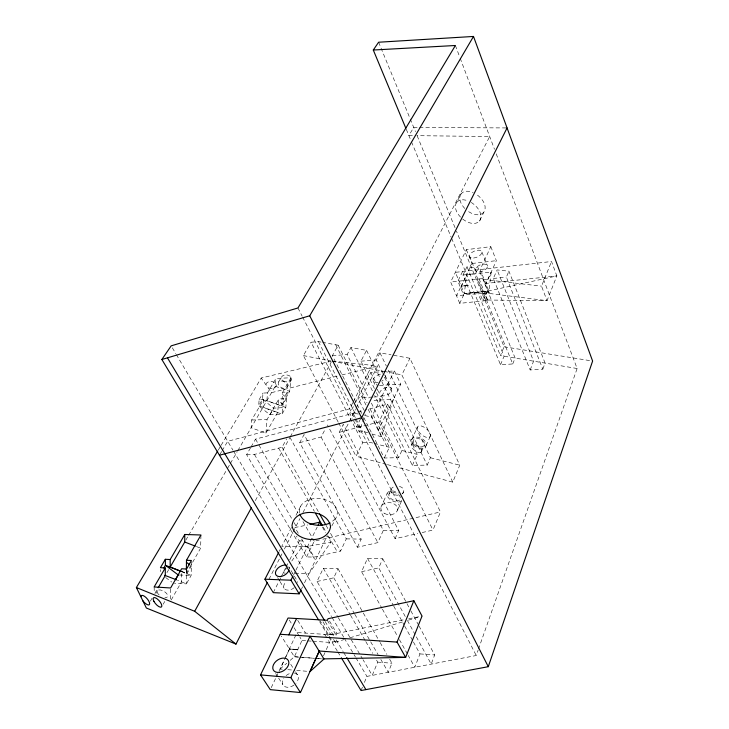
<?xml version="1.0" encoding="UTF-8"?>
<svg xmlns="http://www.w3.org/2000/svg" width="729" height="729" viewBox="0 0 729 729"><rect width="100%" height="100%" fill="white"/><g stroke="black" fill="none" stroke-linecap="round" stroke-linejoin="round"><path stroke-width="0.55" stroke-dasharray="3.65 2.73" d="M181.293 571.381L186.332 573.359L186.369 570.051M186.56 569.03L186.387 583.874L174.504 583.41M191.39 561.612L191.162 575.4L186.387 583.874L177.475 580.22M186.332 573.359L200.621 548.181L200.949 534.995M287.272 392.056L285.795 407.484L282.041 414.136L269.94 414.774L258.686 405.825L259.132 399.656L263.643 399.483L251.651 420.013L251.131 427.75L265.948 433.09L277.667 412.441L278.879 398.9L283.481 398.727L287.272 392.056L282.688 392.248L281.44 405.798L266.887 400.64L267.497 392.876L275.908 378.469L290.999 377.74L289.659 391.309L281.44 405.798M267.497 392.876L263.005 393.068L262.54 399.237L258.686 405.825L282.041 414.136L283.481 398.727M263.643 399.483L263.051 407.238L277.667 412.441M265.948 433.09L267.033 419.585L278.879 398.9M237.809 450.677L275.252 386.242L275.908 378.469M459.744 303.346L450.668 282.032L466.35 249.664L490.799 246.666L480.174 269.557L489.432 292.457L456.527 295.783L461.156 286.05L468.373 285.522L461.247 286.269L466.678 274.797L491.173 272.099L488.94 291.099L464.309 293.596L459.744 303.346L487.628 300.457L479.172 278.952M466.35 249.664L472.027 263.488L466.678 274.797L464.309 293.596L487.391 291.236L556.847 275.927L551.525 261.511L455.379 272.345L464.309 293.596L487.482 291.217M420.988 452.262L421.562 451.315A5.732 2.679 40 0 0 419.53 447.114L417.735 445.565A6.534 3.053 40 0 0 411.849 444.116L411.293 445.073A5.732 2.67 40.1 0 0 411.53 446.567L411.976 447.478A5.732 2.67 40.1 0 0 413.334 449.246L415.102 450.786M390.944 489.824L391.81 488.202A6.725 4.903 4.7 0 1 394.526 486.498M402.654 493.916L403.684 491.492A5.896 4.301 4.7 0 0 403.584 489.669L403.119 488.74A5.896 4.301 4.7 0 0 401.542 487.273L399.392 486.371A6.725 4.903 4.7 0 0 398.189 486.152M371.872 433.946L381.44 436.771L393.405 399.337L400.74 384.174L394.407 370.924L386.543 371.453M367.662 432.707L364.527 431.778L359.306 431.969L362.431 422.547M362.787 421.499L365.22 414.163M364.4 682.453L366.924 676.394L476.237 655.517L478.115 650.159M478.488 649.092L577.131 368.51L496.112 153.555M418.984 625.91L434.666 654.961L431.204 664.11L415.521 635.351M542.813 369.147L545.092 363.115L508.933 271.188L497.142 269.921L493.296 278.478L530.165 369.949L542.813 369.147L506.354 277.066L508.933 271.188M413.416 641.967L419.968 653.913L414.792 667.245L408.204 655.426M530.165 369.949L533.573 361.174L497.142 269.921M389.687 659.289L391.938 663.226L388.265 672.311L380.319 658.533M512.742 363.953L515.121 358.067L478.279 267.898L466.988 266.686L463.015 275.024L500.531 364.764L512.742 363.953L475.6 273.63L478.279 267.898M487.819 300.029L547.042 300.676L541.529 286.142L551.525 261.511M422.155 532.544L432.98 530.083L440.462 511.949L387.591 404.148L364.509 410.272M387.418 464.619L452.764 482.133L459.762 465.184L409.935 358.276L392.175 355.041M376.574 660.164L377.713 662.123L372.237 675.373L363.033 659.727M500.531 364.764L504.067 356.208L466.988 266.686M361.037 690.527L362.723 686.49M577.131 368.51L500.422 355.597L504.094 346.758L456.436 231.093M395.082 538.704L398.654 530.512L343.304 424.278L339.158 432.352L395.082 538.704L417.826 533.528M376.41 392.539L412.368 465.403L427.203 465.102L430.42 457.73L388.293 370.132M405.242 616.506L378.734 567.9L382.743 558.779L367.525 558.378L361.548 571.682L381.859 608.141M421.48 451.606L424.451 444.89M397.451 510.309L402.18 499.602M333.563 639.415L335.249 642.231L335.568 641.52L334.447 639.643M426.146 445.565L430.392 436.015M294.051 627.696L297.049 632.544L336.16 635.077L336.88 633.474L328.077 618.684M489.432 292.457L489.004 293.423L483.281 279.426L483.728 278.46L450.668 282.032M357.429 547.26L361.183 539.114L304.057 434.584L299.728 442.631L357.429 547.26L377.841 542.622L383.336 530.338L327.449 424.943M412.368 465.403L417.289 454.395L381.996 381.987M323.521 655.79L325.836 650.633M326.3 649.603L329.544 642.386L327.385 638.804M487.391 291.236L482.962 301.077L479.8 293.432M388.903 494.216L391.081 489.396M323.02 621.819L330.756 634.731L331.075 634.02L332.196 635.898M487.628 300.457L484.903 292.912L547.042 300.676L556.847 275.927L485.842 283.444M490.799 246.666L496.367 260.663L485.933 283.663L491.182 272.099M411.648 439.815L417.325 427.34M380.966 507.047L387.154 493.506M363.744 417.489L384.311 458.012L398.626 457.666L401.925 450.486L374.66 395.437M411.366 444.781L413.334 440.489M403.547 491.92L402.809 493.105A6.725 4.912 4.7 0 1 402.062 493.788M317.006 581.496L333.773 577.805L338.01 568.729L323.312 568.274L317.006 581.496L337.718 616.707M290.169 660.356L294.379 656.747L301.988 640.481L299.792 636.955M250.53 447.861L246.639 454.65L306.554 556.91L314.126 557.111L340.543 551.106L346.293 538.868L289.24 436.152M384.311 458.012L389.35 447.296L369.074 406.864M298.817 657.093L294.379 656.747L289.367 648.81L297.049 632.544L299.245 636.071M276.337 676.876L284.31 660.027M284.775 659.025L289.495 649.029L281.339 636.107M271.224 687.684L275.872 677.861M282.278 669.204L280.054 669.022L285.258 658.032M285.732 657.029L289.513 649.038L298.07 649.657L289.367 648.81M468.373 285.522L461.22 286.278L466.678 274.797M462.532 271.543L457.867 281.257L463.699 295.063M331.886 525.819C334.766 520.233 340.443 512.624 335.285 506.445C331.959 501.953 326.483 499.556 321.088 498.745C312.076 496.941 297.942 501.707 299.4 512.906M462.705 219.055C467.152 222.609 474.825 225.817 479.554 221.087L483.764 212.385C488.102 205.505 481.432 197.368 475.59 193.85M301.606 588.832L302.571 586.836M304.512 582.836L327.275 535.742L330.893 542.13L308.877 573.832L292.092 573.295M381.44 436.771L378.269 430.465L393.405 399.337L371.99 400.431M339.158 432.352L378.907 421.991L387.591 404.148M452.764 482.133L401.852 374.879L409.935 358.276M306.554 556.91L314.272 541.21L321.753 539.469M386.334 464.327L356.053 456.217L362.75 442.594L311.028 342.238L318.427 341.609L321.662 342.202M293.441 575.145L295.436 571.099M295.938 570.087L317.197 527.085M378.269 430.465L371.58 417.097L394.407 370.924M289.777 559.781L299.227 540.882L296.439 536.088M273.275 592.659L278.706 581.851M279.198 580.876L280.674 577.924M281.175 576.94L285.695 567.918M286.205 566.907L288.247 562.834M360.518 418.856L356.581 426.675L359.306 431.969M268.955 579.355L279.781 558.113M280.3 557.102L282.36 553.056M284.419 549.01L292.666 532.826M293.186 531.815L299.883 518.665M302.972 512.596L348.845 422.574M349.355 421.562L355.542 409.425M356.062 408.413L377.704 365.931L331.786 361.055M291.427 527.468L281.768 546.34L307.419 546.859L315.338 560.473M296.001 515.294L301.177 505.215M460.555 217.105C456.946 213.433 453.429 207.191 456.728 202.279L461.111 193.75C464.036 190.196 469.394 190.898 473.148 192.584M382.689 373.294L376.264 360.035L379.964 352.818L391.072 354.841M279.216 551.315L280.237 549.329M353.319 406.654L349.82 413.471L352.235 418.191M355.324 402.754L370.815 372.51L385.422 371.526M352.8 402.736L349.674 408.805L227.703 441.3L222.208 450.577M353.319 401.725L489.688 136.523L416.851 135.667M299.728 442.631L321.097 437.063L325.006 429.609M374.405 388.484L360.919 361.165L366.578 350.376L350.931 347.533L347.15 354.558L368.847 398.025M255.323 500.632L289.732 437.819M290.279 436.826L331.239 362.049M246.639 454.65L254.439 454.431L282.059 447.232L286.652 438.876M361.684 413.443L332.378 355.697L338.147 345.2L322.737 342.402M171.224 599.967L181.53 581.815L181.603 570.825L186.496 574.525L191.317 566.023M287.016 387.482A5.039 3.217 29.9 0 0 282.469 381.121A5.039 3.217 29.9 0 0 278.979 385.532A5.039 3.217 29.9 0 0 287.016 387.482L291.126 380.256M251.086 446.895L255.524 439.14L356.809 412.304M338.147 422L303.392 355.579L311.028 342.238M282.688 392.248L290.999 377.74M269.94 414.774L273.73 408.158L285.795 407.484L262.54 399.237L273.73 408.158M163.178 604.213L164.745 601.48M155.951 593.324L157.51 590.636M150.374 601.152L152.088 598.199M154.867 593.433L157.81 588.367M166.95 572.63L168.663 569.677M185.804 540.171L188.091 536.243M188.665 535.259L226.947 469.367M227.521 468.382L229.808 464.446M230.373 463.462L237.235 451.661M278.615 381.96L281.749 376.583M259.132 399.656L263.005 393.068M220.003 454.295L221.652 451.506M218.244 450.139L220.568 446.239M221.151 445.264L261.201 378.023L330.884 361.274M461.111 193.75C457.821 198.634 461.266 204.867 464.865 208.54M287.791 566.551L283.144 573.012L285.385 573.085M291.764 561.02L302.38 546.267L307.884 546.376L330.893 542.13M479.554 221.087C483.892 214.162 477.112 206.025 471.28 202.48M335.322 518.738L331.458 522.174M456.728 202.279C459.498 198.908 464.573 199.436 468.2 200.931M483.764 212.385C479.317 216.969 471.945 214.198 467.571 210.909M280.054 669.022L286.798 663.244M313.014 641.238L329.544 642.386L335.568 641.52M335.249 642.231L343.988 639.597M349.993 637.784L403.164 621.746M408.377 620.169L419.922 616.688M357.912 412.013L363.406 410.564M337.071 376.155L271.516 392.658L261.201 378.023M341.855 374.952L377.704 365.931M298.279 533.264L294.926 527.504L307.738 524.962M322.819 539.223L440.462 511.949M361.548 571.682L378.734 567.9M328.378 634.576L331.075 634.02M330.756 634.731L404.34 619.677M408.759 618.775L422.027 616.06M472.027 263.488L496.367 260.663M463.015 275.024L475.6 273.63M493.296 278.478L506.354 277.066M332.378 355.697L347.15 354.558M360.919 361.165L376.264 360.035M379.481 385.459L400.74 384.174M372.656 397.077L357.821 397.888L363.953 410.035M373.786 397.013L381.723 396.576L388.265 409.908M358.349 413.999L353.146 413.316L355.561 418.036M359.916 426.538L356.581 426.675L352.718 419.129M362.75 442.594L369.931 442.357L373.12 443.168M251.651 420.013L267.033 419.585M417.161 127.438L413.717 127.411L408.878 135.567L415.712 135.649M419.439 127.447L505.935 127.93M383.336 530.338L398.654 530.512M346.293 538.868L361.183 539.114M302.754 540.945L299.227 540.882L302.38 546.267M179.316 574.99L191.162 575.4L180.865 571.345M301.988 640.481L306.399 640.782M307.501 640.864L311.912 641.165M419.968 653.913L434.666 654.961M289.495 649.029L298.07 649.657M377.713 662.123L391.938 663.226M294.379 656.747L301.041 657.257M302.152 657.348L316.577 658.451M317.689 658.542L322.127 658.879M299.929 657.184L314.354 658.305M315.457 658.387L322.118 658.907M287.818 669.669L292.256 670.042M296.685 670.416L309.989 671.537M483.281 279.426L541.529 286.142M482.908 293.113L484.712 293.34M504.094 346.758L590.362 360.7M303.392 355.579L330.866 360.964M331.977 361.183L382.998 371.179M384.11 371.398L401.852 374.879M364.965 415.548L371.58 417.097M374.187 443.442L389.35 447.296M401.925 450.486L417.289 454.395M430.42 457.73L459.762 465.184M275.252 386.242L289.659 391.309M196.383 546.54L200.621 548.181M165.674 577.532L171.707 582.07M282.488 394.38L286.725 397.77L282.952 404.431L278.688 401.023M275.644 673.55L278.05 677.25M278.66 678.17L282.879 684.659M290.743 664.301L294.89 670.808M295.482 671.737L297.86 675.464M289.249 619.96L291.646 623.833M297.705 620.324L305.551 633.082M277.594 577.632L279.371 580.53M279.954 581.496L284.091 588.257M324.687 634.33L326.847 637.911M319.521 619.832L333.016 642.285M319.575 621.618L328.378 636.244M328.897 637.11L337.254 650.997M337.837 651.963L340.735 656.783M325.098 621.409L333.846 636.025M336.178 639.916L343.168 651.617M343.751 652.592L346.667 657.458M391.537 492.558L391.063 491.647M327.348 620.288L336.16 635.077M172.326 347.797L175.789 353.638M176.363 354.613L232.925 450.121M233.508 451.096L331.54 616.643M332.114 617.618L343.724 637.21M344.298 638.185L355.324 656.802M355.898 657.777L366.924 676.394M338.292 617.682L362.459 658.752M301.633 539.023L305.898 546.331M323.312 568.274L349.938 614.219M350.512 615.194L365.238 640.618M365.812 641.593L372.61 653.321M254.439 454.431L291.828 518.756M294.097 522.647L296.931 527.523M307.884 546.376L314.126 557.111M255.524 439.14L258.348 444.043M258.913 445.027L297.888 512.742M302.972 521.581L312.012 537.282M312.577 538.257L314.272 541.21M333.773 577.805L354.212 613.244M354.777 614.228L370.104 640.809M370.669 641.793L378.05 654.596M338.01 568.729L362.723 612.041M363.288 613.025L379.581 641.566M380.137 642.559L386.88 654.369M278.642 448.125L314.381 511.348M323.321 527.149L326.109 532.088M328.342 536.043L337.281 551.844M282.059 447.232L318.819 512.523M326.063 525.381L328.287 529.336M330.519 533.3L340.543 551.106M322.364 527.003L325.635 532.826M382.406 609.125L397.223 635.724M399.419 639.661L407.657 654.442M367.525 558.378L393.204 605.152M393.742 606.145L404.13 625.054M404.677 626.047L412.869 640.973M407.402 620.47L414.983 634.358M382.743 558.779L410.327 609.872M410.864 610.875L418.437 624.908M321.097 437.063L377.841 542.622M420.897 448.9L421.335 449.82M338.675 423.002L356.053 456.217M297.942 307.966L302.079 316.031M302.599 317.042L354.34 417.908M354.859 418.92L476.237 655.517M318.427 341.609L355.041 413.225M364.527 431.778L369.931 442.357M356.044 418.984L362.641 431.85M335.686 344.753L366.131 405.306M368.163 409.343L386.935 446.677M378.907 421.991L432.98 530.083M338.147 345.2L367.042 402.818M371.371 403.082L398.626 457.666M350.931 347.533L372.647 391.364M373.202 381.057L375.198 385.103M377.185 389.158L379.681 394.216M370.815 372.51L377.248 385.595M366.578 350.376L380 377.914M385.204 375.663L391.601 388.885A6.534 3.718 -25.7 0 1 383.837 395.911A6.534 3.718 -25.7 0 1 381.504 389.906A6.534 3.718 -25.7 0 1 391.601 388.885M384.666 377.376L427.203 465.102M379.964 352.818L386.334 366.058M406.281 129.306L411.065 140.806M411.493 141.854L451.16 237.198M451.597 238.246L500.422 355.597M477.167 279.171L485.915 300.439M378.615 42.227L409.816 117.952M410.245 119L415.439 131.603M417.17 135.794L455.999 230.045M469.494 256.198L475.199 270.104M481.905 252.006L487.537 265.976M455.379 45.499L459.771 57.144M460.172 58.202L494.508 149.299M154.147 586.954L154.293 593.324M160.453 569.677L160.48 571.664M170.622 589.05L170.677 599.849M384.511 374.752A6.588 3.672 -25.8 0 1 381.714 381.203M378.078 382.607A6.588 3.672 -25.8 0 1 373.376 378.952A6.588 3.672 -25.8 0 1 381.896 373.995M420.988 452.262A6.543 3.053 40.1 0 1 415.102 450.786M289.24 568.866A7.591 4.848 -32.5 0 0 288.812 566.87L296.958 580.448A7.527 4.893 -32.6 0 1 297.405 582.453M294.215 587.738A7.527 4.893 -32.6 0 1 284.93 589.232A7.527 4.893 -32.6 0 1 286.306 581.487M390.972 489.861A5.887 4.301 4.7 0 0 393.104 494.025L395.246 494.918A6.725 4.912 4.7 0 0 398.9 495.073M401.715 500.504A8.128 4.921 24.9 0 1 391.437 500.386A8.128 4.921 24.9 0 1 387.846 492.312A8.128 4.921 24.9 0 1 398.362 492.959M294.316 673.013A8.821 6.151 -36 0 1 295.938 683.319M293.951 685.105A8.821 6.151 -36 0 1 284.31 686.308A8.821 6.151 -36 0 1 283.845 678.116M286.123 675.619A8.821 6.151 -36 0 1 290.771 673.195M266.003 384.456A5.167 3.481 7.2 0 1 272.546 381.723A5.167 3.481 7.2 0 1 275.662 386.971A5.167 3.481 7.2 0 1 267.734 387.372M159.15 594.964A5.859 2.898 30 0 1 158.804 589.971A5.859 2.898 30 0 1 166.731 593.634A5.859 2.898 30 0 1 164.891 597.616M413.398 444.845A7.819 5.003 24.4 0 0 425.955 446.039A7.819 5.003 24.4 0 0 417.362 437.127A7.819 5.003 24.4 0 0 413.398 444.845M418.619 431.513A7.964 3.809 40 0 0 429.91 436.835A7.964 3.809 40 0 0 423.066 426.629A7.964 3.809 40 0 0 418.619 431.513M414.683 444.344A5.996 3.836 24.4 0 0 424.305 445.255A5.996 3.836 24.4 0 0 417.708 438.43A5.996 3.836 24.4 0 0 414.683 444.344M384.529 513.48A8.393 6.06 5.1 0 0 397.569 509.434A8.393 6.06 5.1 0 0 385.541 503.037A8.393 6.06 5.1 0 0 384.529 513.48M390.361 498.098A6.233 3.773 24.9 0 0 400.276 499.256A6.233 3.773 24.9 0 0 393.359 492.285A6.233 3.773 24.9 0 0 390.361 498.098M473.604 258.039A6.588 3.317 -22.4 0 0 481.823 251.678A6.588 3.317 -22.4 0 0 471.672 252.635A6.588 3.317 -22.4 0 0 473.604 258.039M479.308 271.999A6.543 3.353 -22.3 0 0 487.455 265.648A6.543 3.353 -22.3 0 0 477.349 266.522A6.543 3.353 -22.3 0 0 479.308 271.999M283.381 381.039A5.158 3.499 6.7 0 0 291.545 379.135A5.158 3.499 6.7 0 0 284.41 375.061A5.158 3.499 6.7 0 0 283.381 381.039"/><path stroke-width="1.09" d="M180.282 570.98L170.212 567.025L184.729 542.03L184.802 534.475L200.949 534.995L186.478 560.282L186.369 570.051M341.318 657.74L361.037 690.527L488.284 666.689L592.613 361.065L473.504 36.45L378.615 42.227L373.294 50.019L405.843 128.268M300.457 692.55L290.844 677.596L310.025 636.271L323.886 658.879L405.643 657.403L397.059 642.085L413.844 600.742L328.077 618.684L327.348 620.288L288.046 618.019L260.535 674.899L270.295 689.643L300.457 692.55L319.202 651.225L310.007 671.537L324.004 659.025L323.011 658.861M280.2 634.285L288.793 634.85L296.585 618.502M278.706 552.318L264.937 579.2L273.275 592.659L299.182 593.834L301.123 589.834M299.182 593.834L290.944 580.193L292.94 576.147M318.172 525.108L319.639 522.146L321.279 525.062M507.065 127.94L361.648 417.817L219.456 455.215M217.661 451.114L136.387 587.538L146.374 608.032L235.977 644.09L267.415 582.389M235.977 644.09L194.689 611.294L251.496 507.612M175.571 579.628L178.24 574.953L165.41 565.276L165.346 559.298L170.167 559.526L184.802 534.475M158.166 587.747L165.328 575.418L165.255 567.937L160.426 567.691L165.346 559.298M163.779 568.064L165.41 565.276L180.865 571.345M165.255 567.937L154.147 586.954L170.622 587.975L181.612 568.775L186.56 569.03L191.408 560.51L186.478 560.282M318.464 619.778L161.856 359.488L309.725 315.775L473.504 36.45M161.856 359.488L171.178 345.847L297.942 307.966L455.379 45.499L373.294 50.019M330.073 522.948C319.958 527.796 304.631 525.272 299.765 514.246M309.907 524.452L319.639 522.146M264.937 579.2L290.944 580.193M288.793 634.85L397.059 642.085M319.056 650.997L405.643 657.403L422.027 616.06L413.844 600.742M260.535 674.899L290.844 677.596M184.729 542.03L195.326 546.13M164.654 575.281L176.464 579.819M136.387 587.538L194.689 611.294M186.451 562.332L189.695 564.793M167.46 357.83L324.523 620.434M346.667 657.458L365.903 689.616M315.502 513.316L322.2 525.172M319.375 513.508L325.508 524.397M309.725 315.775L488.284 666.689M170.167 559.526L170.212 567.025M289.039 569.96A7.591 4.848 -32.5 0 1 279.845 576.603A7.591 4.848 -32.5 0 1 276.227 570.288A7.591 4.848 -32.5 0 1 286.306 565.185M141.007 596.686A6.042 2.305 49.1 0 1 146.183 597.707A6.042 2.305 49.1 0 1 149.272 604.742A6.042 2.305 49.1 0 1 142.711 600.568M330.556 526.593C328.032 545.01 294.99 543.059 292.001 525.664C294.115 506.928 327.932 508.888 330.556 526.593M279.48 672.311A8.903 6.114 -35.7 0 0 288.365 660.574A8.903 6.114 -35.7 0 0 274.605 662.843A8.903 6.114 -35.7 0 0 279.48 672.311M153.937 601.398A6.078 2.351 48.9 0 0 161.474 606.965A6.078 2.351 48.9 0 0 157.054 598.773A6.078 2.351 48.9 0 0 153.937 601.398"/></g></svg>
